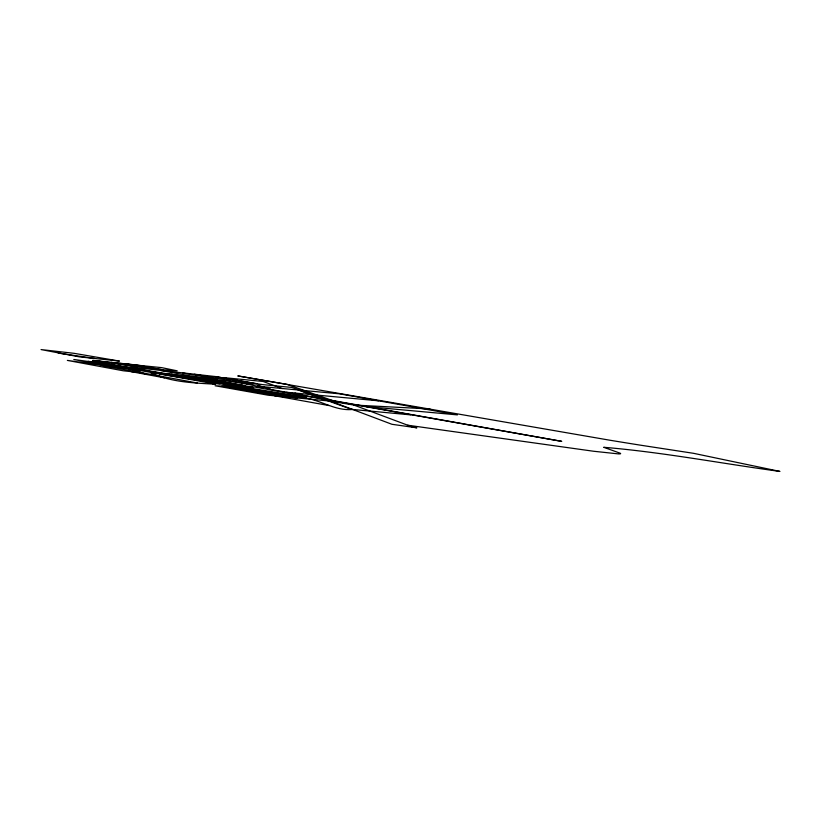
<?xml version="1.0" encoding="UTF-8"?>
<svg xmlns="http://www.w3.org/2000/svg" width="821" height="821" viewBox="0 0 821 821"><rect width="100%" height="100%" fill="white"/><g stroke="black" fill="none" stroke-linecap="round" stroke-linejoin="round"><path stroke-width="1.23" d="M330.565 401.151L353.748 405.03L411.834 426.756L416.873 427.833L391.945 424.293L330.463 401.12L291.783 387.43L261.601 384.505L257.435 385.47L270.16 388.928L267.4 388.877L561.749 441.359L256.48 387.358M246.598 384.238L257.158 383.879L214.917 376.5L131.237 367.11C174.76 377.66 219.802 377.414 263.336 387.553L232.292 385.891M214.917 376.5L261.601 384.505M198.005 378.543L204.634 378.768M211.408 380.113L212.588 380.154M210.145 380.534L211.49 380.575M214.158 380.667L216.836 380.749L203.331 378.399L200.652 378.307L216.477 381.067L196.63 378.173L241.21 385.757L226.36 383.356M231.717 383.54L230.373 383.489L245.222 385.891L201.987 378.358M233.031 383.889L234.201 383.92M235.524 385.09L242.154 385.306M172.102 374.304L150.797 372.734C170.994 382.34 193.674 382.904 215.584 384.238L212.311 383.489L228.33 384.166L171.64 374.294M352.691 409.463C335.502 411.177 321.37 400.402 305.043 397.928L231.573 385.778L224.215 385.429L228.012 386.383L215.071 385.757L268.036 395.178L330.463 401.12M430.009 408.971L353.748 405.03M100.521 361.466L93.594 360.778L162.763 369.748L177.213 370.835L161.716 367.644L113.472 362.749M366.279 406.549L457.42 414.882L339.453 393.813L261.971 386.629M286.426 392.274L378.655 400.822M410.613 414.862L351.491 409.351L298.218 390.016M162.763 369.748L136.399 364.976L92.701 360.398L138.185 366.135L126.372 363.939M134.593 365.786L148.129 367.09M329.293 401.007L337.246 401.777M223.343 377.578L263.151 381.488L282.28 388.549M212.865 383.52L140.186 370.497L67.363 360.409L123.263 370.784L142.033 372.785L197.338 382.997M137.323 368.311L73.787 359.475L112.128 366.925M407.78 425.216L593.532 451.242L618.48 453.9A140.134 3.664 9.6 0 0 618.593 452.638L603.702 447.281C662.721 452.186 721.238 463.485 779.95 471.428L693.54 453.315L641.478 445.331A140.976 3.695 9.6 0 1 609.449 440.148L237.792 375.915L287.227 384.423L337.359 402.29M94.928 358.5L58.188 353.081M103.826 363.457L225.323 384.156M159.602 373.873L220.11 383.879M237.207 386.127L306.418 397.292L301.43 395.383M194.3 374.284L249.235 383.838M88.175 361.261L140.812 370.61M192.196 377.578L244.299 386.66M111.174 362.348L131.032 365.879M160.783 370.497L252.93 387.266M228.3 385.624L297.541 397.949L288.263 397.077L227.509 386.26M221.886 386.086L278.606 396.163M274.666 395.794L329.129 405.574M102.625 365.694L142.033 372.785L146.23 374.438M182.878 372.98L217.185 379.353M131.144 371.646L164.436 377.814M100.306 362.779L140.186 370.497M127.358 368.28L142.033 372.785M294.934 393.064L299.029 394.532M187.917 377.085L191.088 378.502M119.25 361.045L79.38 356.868L41.05 349.572L74.064 353.317L119.25 361.045"/></g></svg>
